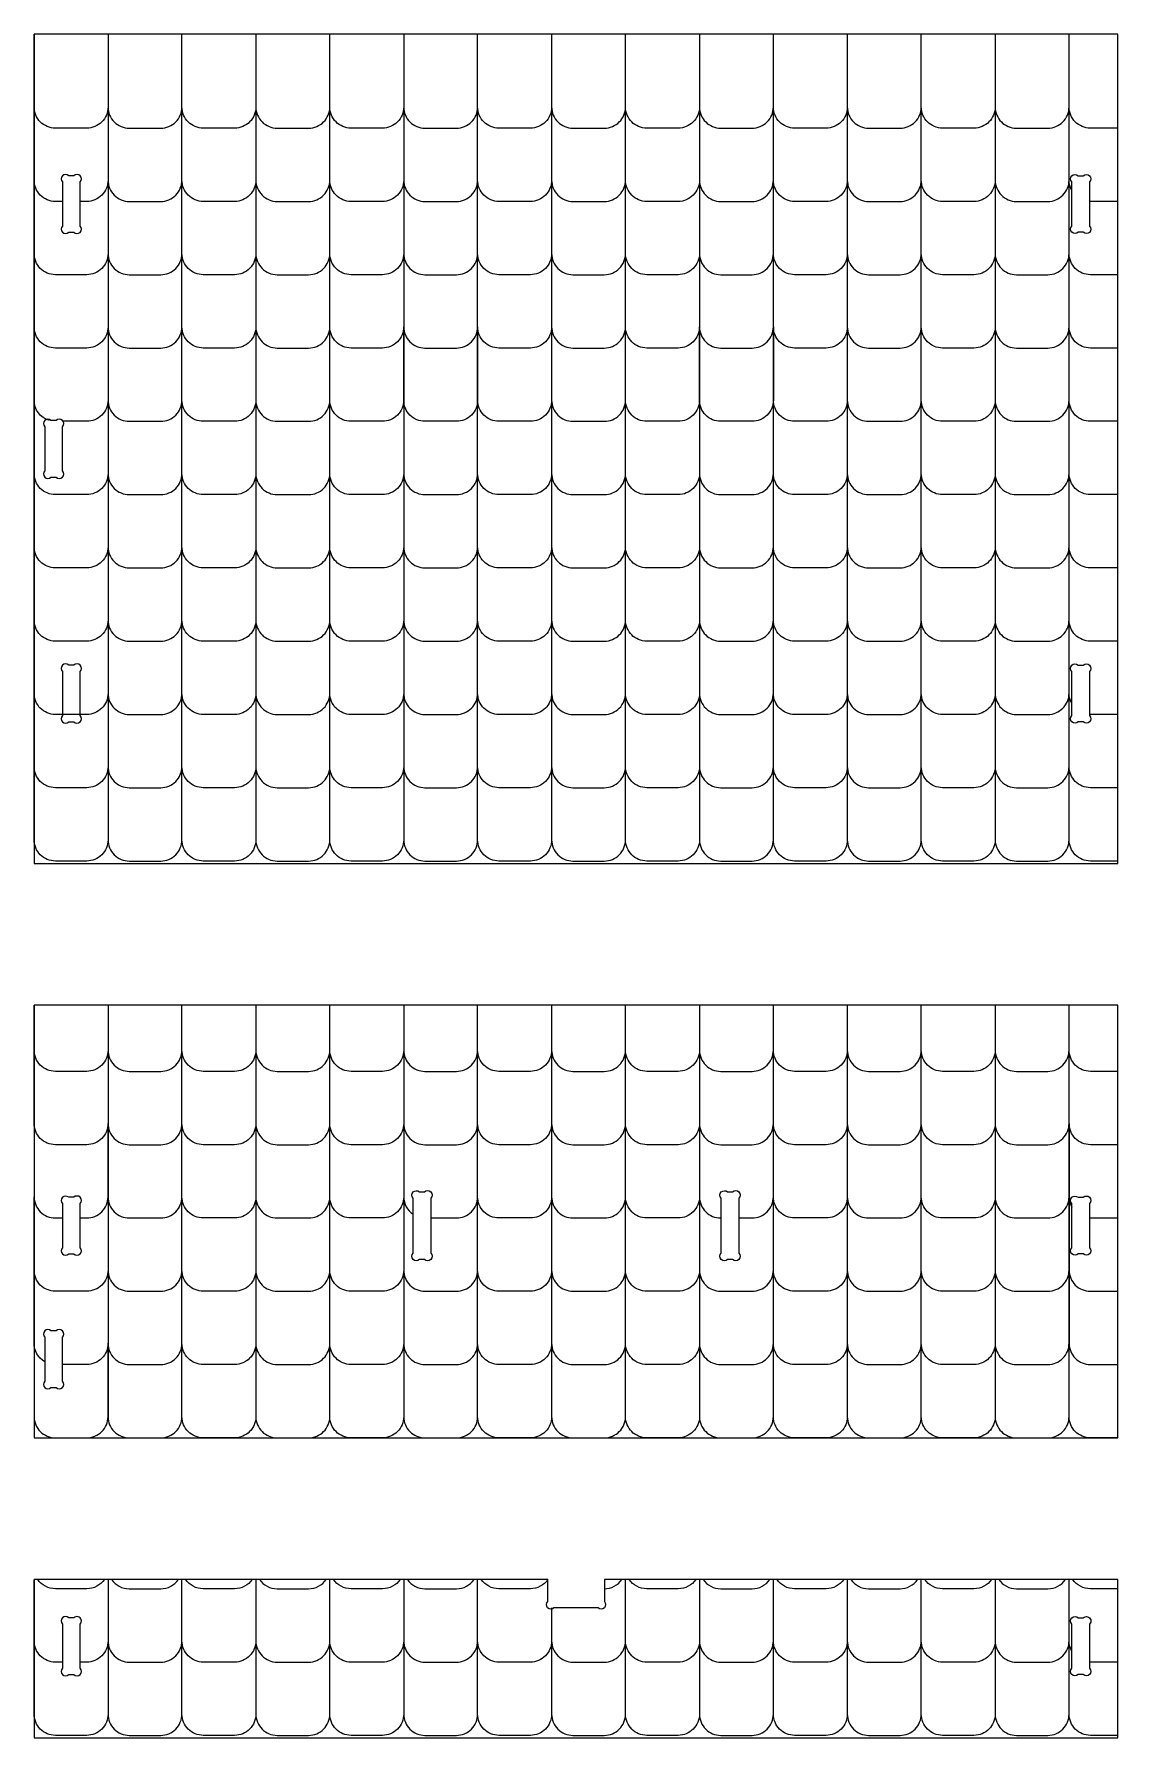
# Model space of a CAD drawing. Extents: x -452 to 1869, y 1703 to 3658.
# Drawn here: x 1083 to 1450, y 3079 to 3657 of the extents above; entities that cross this region are included whole.
import ezdxf

# ---------------------------------------------------------------- set-up
doc = ezdxf.new("R2010")
doc.units = 0
doc.header["$MEASUREMENT"] = 0
doc.layers.add('LAYER1', color=18, linetype='CONTINUOUS')

msp = doc.modelspace()

# ---------------------------------------------------------------- linework, layer by layer
at = {"layer": 'LAYER1'}
for points in [[(1108.13, 3657), (1108.13, 3632.31, -0.414214), (1100.93, 3625.11), (1090.29, 3625.11, -0.414214), (1083.09, 3632.31), (1083.09, 3657)], [(1108.13, 3657), (1108.13, 3632.31, 0.414214), (1115.33, 3625.11), (1125.98, 3625.11, 0.414214), (1133.18, 3632.31), (1133.18, 3657)], [(1158.23, 3657), (1158.23, 3632.31, -0.414214), (1151.03, 3625.11), (1140.38, 3625.11, -0.414214), (1133.18, 3632.31), (1133.18, 3657)], [(1158.23, 3657), (1158.23, 3632.31, 0.414214), (1165.43, 3625.11), (1176.08, 3625.11, 0.414214), (1183.28, 3632.31), (1183.28, 3657)], [(1208.32, 3657), (1208.32, 3632.31, -0.414214), (1201.12, 3625.11), (1190.48, 3625.11, -0.414214), (1183.28, 3632.31), (1183.28, 3657)], [(1208.32, 3657), (1208.32, 3632.31, 0.414214), (1215.52, 3625.11), (1226.17, 3625.11, 0.414214), (1233.37, 3632.31), (1233.37, 3657)], [(1258.42, 3657), (1258.42, 3632.31, -0.414214), (1251.22, 3625.11), (1240.57, 3625.11, -0.414214), (1233.37, 3632.31), (1233.37, 3657)], [(1258.42, 3657), (1258.42, 3632.31, 0.414214), (1265.62, 3625.11), (1276.27, 3625.11, 0.414214), (1283.47, 3632.31), (1283.47, 3657)], [(1308.51, 3657), (1308.51, 3632.31, -0.414214), (1301.31, 3625.11), (1290.67, 3625.11, -0.414214), (1283.47, 3632.31), (1283.47, 3657)], [(1308.51, 3657), (1308.51, 3632.31, 0.414214), (1315.71, 3625.11), (1326.36, 3625.11, 0.414214), (1333.56, 3632.31), (1333.56, 3657)], [(1358.61, 3657), (1358.61, 3632.31, -0.414214), (1351.41, 3625.11), (1340.76, 3625.11, -0.414214), (1333.56, 3632.31), (1333.56, 3657)], [(1358.61, 3657), (1358.61, 3632.31, 0.414214), (1365.81, 3625.11), (1376.46, 3625.11, 0.414214), (1383.66, 3632.31), (1383.66, 3657)], [(1408.7, 3657), (1408.7, 3632.31, -0.414214), (1401.5, 3625.11), (1390.86, 3625.11, -0.414214), (1383.66, 3632.31), (1383.66, 3657)], [(1408.7, 3657), (1408.7, 3632.31, 0.414214), (1415.9, 3625.11), (1426.55, 3625.11, 0.414214), (1433.75, 3632.31), (1433.75, 3657)], [(1450.29, 3625.11), (1440.95, 3625.11, -0.414214), (1433.75, 3632.31), (1433.75, 3657)], [(1092.69, 3600.27), (1090.29, 3600.27, -0.414214), (1083.09, 3607.47), (1083.09, 3632.31)], [(1108.13, 3632.31), (1108.13, 3607.47, -0.414214), (1100.93, 3600.27), (1098.69, 3600.27)], [(1108.13, 3632.31), (1108.13, 3607.47, 0.414214), (1115.33, 3600.27), (1125.98, 3600.27, 0.414214), (1133.18, 3607.47), (1133.18, 3632.31)], [(1158.23, 3632.31), (1158.23, 3607.47, -0.414214), (1151.03, 3600.27), (1140.38, 3600.27, -0.414214), (1133.18, 3607.47), (1133.18, 3632.31)], [(1158.23, 3632.31), (1158.23, 3607.47, 0.414214), (1165.43, 3600.27), (1176.08, 3600.27, 0.414214), (1183.28, 3607.47), (1183.28, 3632.31)], [(1208.32, 3632.31), (1208.32, 3607.47, -0.414214), (1201.12, 3600.27), (1190.48, 3600.27, -0.414214), (1183.28, 3607.47), (1183.28, 3632.31)], [(1208.32, 3632.31), (1208.32, 3607.47, 0.414214), (1215.52, 3600.27), (1226.17, 3600.27, 0.414214), (1233.37, 3607.47), (1233.37, 3632.31)], [(1258.42, 3632.31), (1258.42, 3607.47, -0.414214), (1251.22, 3600.27), (1240.57, 3600.27, -0.414214), (1233.37, 3607.47), (1233.37, 3632.31)], [(1258.42, 3632.31), (1258.42, 3607.47, 0.414214), (1265.62, 3600.27), (1276.27, 3600.27, 0.414214), (1283.47, 3607.47), (1283.47, 3632.31)], [(1308.51, 3632.31), (1308.51, 3607.47, -0.414214), (1301.31, 3600.27), (1290.67, 3600.27, -0.414214), (1283.47, 3607.47), (1283.47, 3632.31)], [(1308.51, 3632.31), (1308.51, 3607.47, 0.414214), (1315.71, 3600.27), (1326.36, 3600.27, 0.414214), (1333.56, 3607.47), (1333.56, 3632.31)], [(1358.61, 3632.31), (1358.61, 3607.47, -0.414214), (1351.41, 3600.27), (1340.76, 3600.27, -0.414214), (1333.56, 3607.47), (1333.56, 3632.31)], [(1358.61, 3632.31), (1358.61, 3607.47, 0.414214), (1365.81, 3600.27), (1376.46, 3600.27, 0.414214), (1383.66, 3607.47), (1383.66, 3632.31)], [(1408.7, 3632.31), (1408.7, 3607.47, -0.414214), (1401.5, 3600.27), (1390.86, 3600.27, -0.414214), (1383.66, 3607.47), (1383.66, 3632.31)], [(1408.7, 3632.31), (1408.7, 3607.47, 0.414214), (1415.9, 3600.27), (1426.55, 3600.27, 0.414214), (1433.75, 3607.47), (1433.75, 3632.31)], [(1434.69, 3603.93, -0.129526), (1433.75, 3607.47), (1433.75, 3632.31)], [(1108.13, 3607.47), (1108.13, 3582.63, -0.414214), (1100.93, 3575.43), (1090.29, 3575.43, -0.414214), (1083.09, 3582.63), (1083.09, 3607.47)], [(1108.13, 3607.47), (1108.13, 3582.63, 0.414214), (1115.33, 3575.43), (1125.98, 3575.43, 0.414214), (1133.18, 3582.63), (1133.18, 3607.47)], [(1158.23, 3607.47), (1158.23, 3582.63, -0.414214), (1151.03, 3575.43), (1140.38, 3575.43, -0.414214), (1133.18, 3582.63), (1133.18, 3607.47)], [(1158.23, 3607.47), (1158.23, 3582.63, 0.414214), (1165.43, 3575.43), (1176.08, 3575.43, 0.414214), (1183.28, 3582.63), (1183.28, 3607.47)], [(1208.32, 3607.47), (1208.32, 3582.63, -0.414214), (1201.12, 3575.43), (1190.48, 3575.43, -0.414214), (1183.28, 3582.63), (1183.28, 3607.47)], [(1208.32, 3607.47), (1208.32, 3582.63, 0.414214), (1215.52, 3575.43), (1226.17, 3575.43, 0.414214), (1233.37, 3582.63), (1233.37, 3607.47)], [(1258.42, 3607.47), (1258.42, 3582.63, -0.414214), (1251.22, 3575.43), (1240.57, 3575.43, -0.414214), (1233.37, 3582.63), (1233.37, 3607.47)], [(1258.42, 3607.47), (1258.42, 3582.63, 0.414214), (1265.62, 3575.43), (1276.27, 3575.43, 0.414214), (1283.47, 3582.63), (1283.47, 3607.47)], [(1308.51, 3607.47), (1308.51, 3582.63, -0.414214), (1301.31, 3575.43), (1290.67, 3575.43, -0.414214), (1283.47, 3582.63), (1283.47, 3607.47)], [(1308.51, 3607.47), (1308.51, 3582.63, 0.414214), (1315.71, 3575.43), (1326.36, 3575.43, 0.414214), (1333.56, 3582.63), (1333.56, 3607.47)], [(1358.61, 3607.47), (1358.61, 3582.63, -0.414214), (1351.41, 3575.43), (1340.76, 3575.43, -0.414214), (1333.56, 3582.63), (1333.56, 3607.47)], [(1358.61, 3607.47), (1358.61, 3582.63, 0.414214), (1365.81, 3575.43), (1376.46, 3575.43, 0.414214), (1383.66, 3582.63), (1383.66, 3607.47)], [(1408.7, 3607.47), (1408.7, 3582.63, -0.414214), (1401.5, 3575.43), (1390.86, 3575.43, -0.414214), (1383.66, 3582.63), (1383.66, 3607.47)], [(1408.7, 3607.47), (1408.7, 3582.63, 0.414214), (1415.9, 3575.43), (1426.55, 3575.43, 0.414214), (1433.75, 3582.63), (1433.75, 3607.47)], [(1450.29, 3575.43), (1440.95, 3575.43, -0.414214), (1433.75, 3582.63), (1433.75, 3607.47)], [(1450.29, 3600.27), (1440.95, 3600.27, -0.009213), (1440.69, 3600.28)], [(1108.13, 3582.63), (1108.13, 3557.79, -0.414214), (1100.93, 3550.59), (1090.29, 3550.59, -0.414214), (1083.09, 3557.79), (1083.09, 3582.63)], [(1108.13, 3582.63), (1108.13, 3557.79, 0.414214), (1115.33, 3550.59), (1125.98, 3550.59, 0.414214), (1133.18, 3557.79), (1133.18, 3582.63)], [(1158.23, 3582.63), (1158.23, 3557.79, -0.414214), (1151.03, 3550.59), (1140.38, 3550.59, -0.414214), (1133.18, 3557.79), (1133.18, 3582.63)], [(1158.23, 3582.63), (1158.23, 3557.79, 0.414214), (1165.43, 3550.59), (1176.08, 3550.59, 0.414214), (1183.28, 3557.79), (1183.28, 3582.63)], [(1208.32, 3582.63), (1208.32, 3557.79, -0.414214), (1201.12, 3550.59), (1190.48, 3550.59, -0.414214), (1183.28, 3557.79), (1183.28, 3582.63)], [(1208.32, 3582.63), (1208.32, 3557.79, 0.414214), (1215.52, 3550.59), (1226.17, 3550.59, 0.414214), (1233.37, 3557.79), (1233.37, 3582.63)], [(1258.42, 3582.63), (1258.42, 3557.79, -0.414214), (1251.22, 3550.59), (1240.57, 3550.59, -0.414214), (1233.37, 3557.79), (1233.37, 3582.63)], [(1258.42, 3582.63), (1258.42, 3557.79, 0.414214), (1265.62, 3550.59), (1276.27, 3550.59, 0.414214), (1283.47, 3557.79), (1283.47, 3582.63)], [(1308.51, 3582.63), (1308.51, 3557.79, -0.414214), (1301.31, 3550.59), (1290.67, 3550.59, -0.414214), (1283.47, 3557.79), (1283.47, 3582.63)], [(1308.51, 3582.63), (1308.51, 3557.79, 0.414214), (1315.71, 3550.59), (1326.36, 3550.59, 0.414214), (1333.56, 3557.79), (1333.56, 3582.63)], [(1358.61, 3582.63), (1358.61, 3557.79, -0.414214), (1351.41, 3550.59), (1340.76, 3550.59, -0.414214), (1333.56, 3557.79), (1333.56, 3582.63)], [(1358.61, 3582.63), (1358.61, 3557.79, 0.414214), (1365.81, 3550.59), (1376.46, 3550.59, 0.414214), (1383.66, 3557.79), (1383.66, 3582.63)], [(1408.7, 3582.63), (1408.7, 3557.79, -0.414214), (1401.5, 3550.59), (1390.86, 3550.59, -0.414214), (1383.66, 3557.79), (1383.66, 3582.63)], [(1408.7, 3582.63), (1408.7, 3557.79, 0.414214), (1415.9, 3550.59), (1426.55, 3550.59, 0.414214), (1433.75, 3557.79), (1433.75, 3582.63)], [(1450.29, 3550.59), (1440.95, 3550.59, -0.414214), (1433.75, 3557.79), (1433.75, 3582.63)], [(1088.32, 3526.03, -0.335351), (1083.09, 3532.95), (1083.09, 3557.79)], [(1108.13, 3557.79), (1108.13, 3532.95, -0.414214), (1100.93, 3525.75), (1092.69, 3525.75)], [(1108.13, 3557.79), (1108.13, 3532.95, 0.414214), (1115.33, 3525.75), (1125.98, 3525.75, 0.414214), (1133.18, 3532.95), (1133.18, 3557.79)], [(1158.23, 3557.79), (1158.23, 3532.95, -0.414214), (1151.03, 3525.75), (1140.38, 3525.75, -0.414214), (1133.18, 3532.95), (1133.18, 3557.79)], [(1158.23, 3557.79), (1158.23, 3532.95, 0.414214), (1165.43, 3525.75), (1176.08, 3525.75, 0.414214), (1183.28, 3532.95), (1183.28, 3557.79)], [(1208.32, 3557.79), (1208.32, 3532.95, -0.414214), (1201.12, 3525.75), (1190.48, 3525.75, -0.414214), (1183.28, 3532.95), (1183.28, 3557.79)], [(1233.37, 3557.79), (1233.37, 3532.95, -0.414214), (1226.17, 3525.75), (1215.52, 3525.75, -0.414214), (1208.32, 3532.95), (1208.32, 3557.79)], [(1258.42, 3557.79), (1258.42, 3532.95, -0.414214), (1251.22, 3525.75), (1240.57, 3525.75, -0.414214), (1233.37, 3532.95), (1233.37, 3557.79)], [(1258.42, 3557.79), (1258.42, 3532.95, 0.414214), (1265.62, 3525.75), (1276.27, 3525.75, 0.414214), (1283.47, 3532.95), (1283.47, 3557.79)], [(1308.51, 3557.79), (1308.51, 3532.95, -0.414214), (1301.31, 3525.75), (1290.67, 3525.75, -0.414214), (1283.47, 3532.95), (1283.47, 3557.79)], [(1333.56, 3557.79), (1333.56, 3532.95, -0.414214), (1326.36, 3525.75), (1315.71, 3525.75, -0.414214), (1308.51, 3532.95), (1308.51, 3557.79)], [(1358.61, 3557.79), (1358.61, 3532.95, -0.414214), (1351.41, 3525.75), (1340.76, 3525.75, -0.414214), (1333.56, 3532.95), (1333.56, 3557.79)], [(1358.61, 3557.79), (1358.61, 3532.95, 0.414214), (1365.81, 3525.75), (1376.46, 3525.75, 0.414214), (1383.66, 3532.95), (1383.66, 3557.79)], [(1408.7, 3557.79), (1408.7, 3532.95, -0.414214), (1401.5, 3525.75), (1390.86, 3525.75, -0.414214), (1383.66, 3532.95), (1383.66, 3557.79)], [(1408.7, 3557.79), (1408.7, 3532.95, 0.414214), (1415.9, 3525.75), (1426.55, 3525.75, 0.414214), (1433.75, 3532.95), (1433.75, 3557.79)], [(1450.29, 3525.75), (1440.95, 3525.75, -0.414214), (1433.75, 3532.95), (1433.75, 3557.79)], [(1108.13, 3532.95), (1108.13, 3508.11, -0.414214), (1100.93, 3500.91), (1090.29, 3500.91, -0.414214), (1083.09, 3508.11), (1083.09, 3532.95)], [(1108.13, 3532.95), (1108.13, 3508.11, 0.414214), (1115.33, 3500.91), (1125.98, 3500.91, 0.414214), (1133.18, 3508.11), (1133.18, 3532.95)], [(1158.23, 3532.95), (1158.23, 3508.11, -0.414214), (1151.03, 3500.91), (1140.38, 3500.91, -0.414214), (1133.18, 3508.11), (1133.18, 3532.95)], [(1158.23, 3532.95), (1158.23, 3508.11, 0.414214), (1165.43, 3500.91), (1176.08, 3500.91, 0.414214), (1183.28, 3508.11), (1183.28, 3532.95)], [(1208.32, 3532.95), (1208.32, 3508.11, -0.414214), (1201.12, 3500.91), (1190.48, 3500.91, -0.414214), (1183.28, 3508.11), (1183.28, 3532.95)], [(1208.32, 3532.95), (1208.32, 3508.11, 0.414214), (1215.52, 3500.91), (1226.17, 3500.91, 0.414214), (1233.37, 3508.11), (1233.37, 3532.95)], [(1258.42, 3532.95), (1258.42, 3508.11, -0.414214), (1251.22, 3500.91), (1240.57, 3500.91, -0.414214), (1233.37, 3508.11), (1233.37, 3532.95)], [(1258.42, 3532.95), (1258.42, 3508.11, 0.414214), (1265.62, 3500.91), (1276.27, 3500.91, 0.414214), (1283.47, 3508.11), (1283.47, 3532.95)], [(1308.51, 3532.95), (1308.51, 3508.11, -0.414214), (1301.31, 3500.91), (1290.67, 3500.91, -0.414214), (1283.47, 3508.11), (1283.47, 3532.95)], [(1308.51, 3532.95), (1308.51, 3508.11, 0.414214), (1315.71, 3500.91), (1326.36, 3500.91, 0.414214), (1333.56, 3508.11), (1333.56, 3532.95)], [(1358.61, 3532.95), (1358.61, 3508.11, -0.414214), (1351.41, 3500.91), (1340.76, 3500.91, -0.414214), (1333.56, 3508.11), (1333.56, 3532.95)], [(1358.61, 3532.95), (1358.61, 3508.11, 0.414214), (1365.81, 3500.91), (1376.46, 3500.91, 0.414214), (1383.66, 3508.11), (1383.66, 3532.95)], [(1408.7, 3532.95), (1408.7, 3508.11, -0.414214), (1401.5, 3500.91), (1390.86, 3500.91, -0.414214), (1383.66, 3508.11), (1383.66, 3532.95)], [(1408.7, 3532.95), (1408.7, 3508.11, 0.414214), (1415.9, 3500.91), (1426.55, 3500.91, 0.414214), (1433.75, 3508.11), (1433.75, 3532.95)], [(1450.29, 3500.91), (1440.95, 3500.91, -0.414214), (1433.75, 3508.11), (1433.75, 3532.95)], [(1108.13, 3508.11), (1108.13, 3483.27, -0.414214), (1100.93, 3476.07), (1090.29, 3476.07, -0.414214), (1083.09, 3483.27), (1083.09, 3508.11)], [(1108.13, 3508.11), (1108.13, 3483.27, 0.414214), (1115.33, 3476.07), (1125.98, 3476.07, 0.414214), (1133.18, 3483.27), (1133.18, 3508.11)], [(1158.23, 3508.11), (1158.23, 3483.27, -0.414214), (1151.03, 3476.07), (1140.38, 3476.07, -0.414214), (1133.18, 3483.27), (1133.18, 3508.11)], [(1158.23, 3508.11), (1158.23, 3483.27, 0.414214), (1165.43, 3476.07), (1176.08, 3476.07, 0.414214), (1183.28, 3483.27), (1183.28, 3508.11)], [(1208.32, 3508.11), (1208.32, 3483.27, -0.414214), (1201.12, 3476.07), (1190.48, 3476.07, -0.414214), (1183.28, 3483.27), (1183.28, 3508.11)], [(1208.32, 3508.11), (1208.32, 3483.27, 0.414214), (1215.52, 3476.07), (1226.17, 3476.07, 0.414214), (1233.37, 3483.27), (1233.37, 3508.11)], [(1258.42, 3508.11), (1258.42, 3483.27, -0.414214), (1251.22, 3476.07), (1240.57, 3476.07, -0.414214), (1233.37, 3483.27), (1233.37, 3508.11)], [(1258.42, 3508.11), (1258.42, 3483.27, 0.414214), (1265.62, 3476.07), (1276.27, 3476.07, 0.414214), (1283.47, 3483.27), (1283.47, 3508.11)], [(1308.51, 3508.11), (1308.51, 3483.27, -0.414214), (1301.31, 3476.07), (1290.67, 3476.07, -0.414214), (1283.47, 3483.27), (1283.47, 3508.11)], [(1308.51, 3508.11), (1308.51, 3483.27, 0.414214), (1315.71, 3476.07), (1326.36, 3476.07, 0.414214), (1333.56, 3483.27), (1333.56, 3508.11)], [(1358.61, 3508.11), (1358.61, 3483.27, -0.414214), (1351.41, 3476.07), (1340.76, 3476.07, -0.414214), (1333.56, 3483.27), (1333.56, 3508.11)], [(1358.61, 3508.11), (1358.61, 3483.27, 0.414214), (1365.81, 3476.07), (1376.46, 3476.07, 0.414214), (1383.66, 3483.27), (1383.66, 3508.11)], [(1408.7, 3508.11), (1408.7, 3483.27, -0.414214), (1401.5, 3476.07), (1390.86, 3476.07, -0.414214), (1383.66, 3483.27), (1383.66, 3508.11)], [(1408.7, 3508.11), (1408.7, 3483.27, 0.414214), (1415.9, 3476.07), (1426.55, 3476.07, 0.414214), (1433.75, 3483.27), (1433.75, 3508.11)], [(1450.29, 3476.07), (1440.95, 3476.07, -0.414214), (1433.75, 3483.27), (1433.75, 3508.11)], [(1108.13, 3483.27), (1108.13, 3458.43, -0.414214), (1100.93, 3451.23), (1090.29, 3451.23, -0.414214), (1083.09, 3458.43), (1083.09, 3483.27)], [(1108.13, 3483.27), (1108.13, 3458.43, 0.414214), (1115.33, 3451.23), (1125.98, 3451.23, 0.414214), (1133.18, 3458.43), (1133.18, 3483.27)], [(1158.23, 3483.27), (1158.23, 3458.43, -0.414214), (1151.03, 3451.23), (1140.38, 3451.23, -0.414214), (1133.18, 3458.43), (1133.18, 3483.27)], [(1158.23, 3483.27), (1158.23, 3458.43, 0.414214), (1165.43, 3451.23), (1176.08, 3451.23, 0.414214), (1183.28, 3458.43), (1183.28, 3483.27)], [(1208.32, 3483.27), (1208.32, 3458.43, -0.414214), (1201.12, 3451.23), (1190.48, 3451.23, -0.414214), (1183.28, 3458.43), (1183.28, 3483.27)], [(1208.32, 3483.27), (1208.32, 3458.43, 0.414214), (1215.52, 3451.23), (1226.17, 3451.23, 0.414214), (1233.37, 3458.43), (1233.37, 3483.27)], [(1258.42, 3483.27), (1258.42, 3458.43, -0.414214), (1251.22, 3451.23), (1240.57, 3451.23, -0.414214), (1233.37, 3458.43), (1233.37, 3483.27)], [(1258.42, 3483.27), (1258.42, 3458.43, 0.414214), (1265.62, 3451.23), (1276.27, 3451.23, 0.414214), (1283.47, 3458.43), (1283.47, 3483.27)], [(1308.51, 3483.27), (1308.51, 3458.43, -0.414214), (1301.31, 3451.23), (1290.67, 3451.23, -0.414214), (1283.47, 3458.43), (1283.47, 3483.27)], [(1308.51, 3483.27), (1308.51, 3458.43, 0.414214), (1315.71, 3451.23), (1326.36, 3451.23, 0.414214), (1333.56, 3458.43), (1333.56, 3483.27)], [(1358.61, 3483.27), (1358.61, 3458.43, -0.414214), (1351.41, 3451.23), (1340.76, 3451.23, -0.414214), (1333.56, 3458.43), (1333.56, 3483.27)], [(1358.61, 3483.27), (1358.61, 3458.43, 0.414214), (1365.81, 3451.23), (1376.46, 3451.23, 0.414214), (1383.66, 3458.43), (1383.66, 3483.27)], [(1408.7, 3483.27), (1408.7, 3458.43, -0.414214), (1401.5, 3451.23), (1390.86, 3451.23, -0.414214), (1383.66, 3458.43), (1383.66, 3483.27)], [(1408.7, 3483.27), (1408.7, 3458.43, 0.414214), (1415.9, 3451.23), (1426.55, 3451.23, 0.414214), (1433.75, 3458.43), (1433.75, 3483.27)], [(1450.29, 3451.23), (1440.95, 3451.23, -0.414214), (1433.75, 3458.43), (1433.75, 3483.27)], [(1108.13, 3458.43), (1108.13, 3433.59, -0.414214), (1100.93, 3426.39), (1090.29, 3426.39, -0.414214), (1083.09, 3433.59), (1083.09, 3458.43)], [(1108.13, 3458.43), (1108.13, 3433.59, 0.414214), (1115.33, 3426.39), (1125.98, 3426.39, 0.414214), (1133.18, 3433.59), (1133.18, 3458.43)], [(1158.23, 3458.43), (1158.23, 3433.59, -0.414214), (1151.03, 3426.39), (1140.38, 3426.39, -0.414214), (1133.18, 3433.59), (1133.18, 3458.43)], [(1158.23, 3458.43), (1158.23, 3433.59, 0.414214), (1165.43, 3426.39), (1176.08, 3426.39, 0.414214), (1183.28, 3433.59), (1183.28, 3458.43)], [(1208.32, 3458.43), (1208.32, 3433.59, -0.414214), (1201.12, 3426.39), (1190.48, 3426.39, -0.414214), (1183.28, 3433.59), (1183.28, 3458.43)], [(1208.32, 3458.43), (1208.32, 3433.59, 0.414214), (1215.52, 3426.39), (1226.17, 3426.39, 0.414214), (1233.37, 3433.59), (1233.37, 3458.43)], [(1258.42, 3458.43), (1258.42, 3433.59, -0.414214), (1251.22, 3426.39), (1240.57, 3426.39, -0.414214), (1233.37, 3433.59), (1233.37, 3458.43)], [(1258.42, 3458.43), (1258.42, 3433.59, 0.414214), (1265.62, 3426.39), (1276.27, 3426.39, 0.414214), (1283.47, 3433.59), (1283.47, 3458.43)], [(1308.51, 3458.43), (1308.51, 3433.59, -0.414214), (1301.31, 3426.39), (1290.67, 3426.39, -0.414214), (1283.47, 3433.59), (1283.47, 3458.43)], [(1308.51, 3458.43), (1308.51, 3433.59, 0.414214), (1315.71, 3426.39), (1326.36, 3426.39, 0.414214), (1333.56, 3433.59), (1333.56, 3458.43)], [(1358.61, 3458.43), (1358.61, 3433.59, -0.414214), (1351.41, 3426.39), (1340.76, 3426.39, -0.414214), (1333.56, 3433.59), (1333.56, 3458.43)], [(1358.61, 3458.43), (1358.61, 3433.59, 0.414214), (1365.81, 3426.39), (1376.46, 3426.39, 0.414214), (1383.66, 3433.59), (1383.66, 3458.43)], [(1408.7, 3458.43), (1408.7, 3433.59, -0.414214), (1401.5, 3426.39), (1390.86, 3426.39, -0.414214), (1383.66, 3433.59), (1383.66, 3458.43)], [(1408.7, 3458.43), (1408.7, 3433.59, 0.414214), (1415.9, 3426.39), (1426.55, 3426.39, 0.414214), (1433.75, 3433.59), (1433.75, 3458.43)], [(1434.69, 3430.05, -0.129526), (1433.75, 3433.59), (1433.75, 3458.43)], [(1108.13, 3433.59), (1108.13, 3408.75, -0.414214), (1100.93, 3401.55), (1090.29, 3401.55, -0.414214), (1083.09, 3408.75), (1083.09, 3433.59)], [(1108.13, 3433.59), (1108.13, 3408.75, 0.414214), (1115.33, 3401.55), (1125.98, 3401.55, 0.414214), (1133.18, 3408.75), (1133.18, 3433.59)], [(1158.23, 3433.59), (1158.23, 3408.75, -0.414214), (1151.03, 3401.55), (1140.38, 3401.55, -0.414214), (1133.18, 3408.75), (1133.18, 3433.59)], [(1158.23, 3433.59), (1158.23, 3408.75, 0.414214), (1165.43, 3401.55), (1176.08, 3401.55, 0.414214), (1183.28, 3408.75), (1183.28, 3433.59)], [(1208.32, 3433.59), (1208.32, 3408.75, -0.414214), (1201.12, 3401.55), (1190.48, 3401.55, -0.414214), (1183.28, 3408.75), (1183.28, 3433.59)], [(1208.32, 3433.59), (1208.32, 3408.75, 0.414214), (1215.52, 3401.55), (1226.17, 3401.55, 0.414214), (1233.37, 3408.75), (1233.37, 3433.59)], [(1258.42, 3433.59), (1258.42, 3408.75, -0.414214), (1251.22, 3401.55), (1240.57, 3401.55, -0.414214), (1233.37, 3408.75), (1233.37, 3433.59)], [(1258.42, 3433.59), (1258.42, 3408.75, 0.414214), (1265.62, 3401.55), (1276.27, 3401.55, 0.414214), (1283.47, 3408.75), (1283.47, 3433.59)], [(1308.51, 3433.59), (1308.51, 3408.75, -0.414214), (1301.31, 3401.55), (1290.67, 3401.55, -0.414214), (1283.47, 3408.75), (1283.47, 3433.59)], [(1308.51, 3433.59), (1308.51, 3408.75, 0.414214), (1315.71, 3401.55), (1326.36, 3401.55, 0.414214), (1333.56, 3408.75), (1333.56, 3433.59)], [(1358.61, 3433.59), (1358.61, 3408.75, -0.414214), (1351.41, 3401.55), (1340.76, 3401.55, -0.414214), (1333.56, 3408.75), (1333.56, 3433.59)], [(1358.61, 3433.59), (1358.61, 3408.75, 0.414214), (1365.81, 3401.55), (1376.46, 3401.55, 0.414214), (1383.66, 3408.75), (1383.66, 3433.59)], [(1408.7, 3433.59), (1408.7, 3408.75, -0.414214), (1401.5, 3401.55), (1390.86, 3401.55, -0.414214), (1383.66, 3408.75), (1383.66, 3433.59)], [(1408.7, 3433.59), (1408.7, 3408.75, 0.414214), (1415.9, 3401.55), (1426.55, 3401.55, 0.414214), (1433.75, 3408.75), (1433.75, 3433.59)], [(1450.29, 3401.55), (1440.95, 3401.55, -0.414214), (1433.75, 3408.75), (1433.75, 3433.59)], [(1450.29, 3426.39), (1440.95, 3426.39, -0.009213), (1440.69, 3426.4)], [(1108.13, 3408.75), (1108.13, 3383.91, -0.414214), (1100.93, 3376.71), (1090.29, 3376.71, -0.414214), (1083.09, 3383.91), (1083.09, 3408.75)], [(1108.13, 3408.75), (1108.13, 3383.91, 0.414214), (1115.33, 3376.71), (1125.98, 3376.71, 0.414214), (1133.18, 3383.91), (1133.18, 3408.75)], [(1158.23, 3408.75), (1158.23, 3383.91, -0.414214), (1151.03, 3376.71), (1140.38, 3376.71, -0.414214), (1133.18, 3383.91), (1133.18, 3408.75)], [(1158.23, 3408.75), (1158.23, 3383.91, 0.414214), (1165.43, 3376.71), (1176.08, 3376.71, 0.414214), (1183.28, 3383.91), (1183.28, 3408.75)], [(1208.32, 3408.75), (1208.32, 3383.91, -0.414214), (1201.12, 3376.71), (1190.48, 3376.71, -0.414214), (1183.28, 3383.91), (1183.28, 3408.75)], [(1208.32, 3408.75), (1208.32, 3383.91, 0.414214), (1215.52, 3376.71), (1226.17, 3376.71, 0.414214), (1233.37, 3383.91), (1233.37, 3408.75)], [(1258.42, 3408.75), (1258.42, 3383.91, -0.414214), (1251.22, 3376.71), (1240.57, 3376.71, -0.414214), (1233.37, 3383.91), (1233.37, 3408.75)], [(1258.42, 3408.75), (1258.42, 3383.91, 0.414214), (1265.62, 3376.71), (1276.27, 3376.71, 0.414214), (1283.47, 3383.91), (1283.47, 3408.75)], [(1308.51, 3408.75), (1308.51, 3383.91, -0.414214), (1301.31, 3376.71), (1290.67, 3376.71, -0.414214), (1283.47, 3383.91), (1283.47, 3408.75)], [(1308.51, 3408.75), (1308.51, 3383.91, 0.414214), (1315.71, 3376.71), (1326.36, 3376.71, 0.414214), (1333.56, 3383.91), (1333.56, 3408.75)], [(1358.61, 3408.75), (1358.61, 3383.91, -0.414214), (1351.41, 3376.71), (1340.76, 3376.71, -0.414214), (1333.56, 3383.91), (1333.56, 3408.75)], [(1358.61, 3408.75), (1358.61, 3383.91, 0.414214), (1365.81, 3376.71), (1376.46, 3376.71, 0.414214), (1383.66, 3383.91), (1383.66, 3408.75)], [(1408.7, 3408.75), (1408.7, 3383.91, -0.414214), (1401.5, 3376.71), (1390.86, 3376.71, -0.414214), (1383.66, 3383.91), (1383.66, 3408.75)], [(1408.7, 3408.75), (1408.7, 3383.91, 0.414214), (1415.9, 3376.71), (1426.55, 3376.71, 0.414214), (1433.75, 3383.91), (1433.75, 3408.75)], [(1450.29, 3376.71), (1440.95, 3376.71, -0.414214), (1433.75, 3383.91), (1433.75, 3408.75)], [(1108.13, 3327.86), (1108.13, 3312.61, -0.414214), (1100.93, 3305.41), (1090.29, 3305.41, -0.414214), (1083.09, 3312.61), (1083.09, 3327.86)], [(1108.13, 3327.86), (1108.13, 3312.61, 0.414214), (1115.33, 3305.41), (1125.98, 3305.41, 0.414214), (1133.18, 3312.61), (1133.18, 3327.86)], [(1158.23, 3327.86), (1158.23, 3312.61, -0.414214), (1151.03, 3305.41), (1140.38, 3305.41, -0.414214), (1133.18, 3312.61), (1133.18, 3327.86)], [(1158.23, 3327.86), (1158.23, 3312.61, 0.414214), (1165.43, 3305.41), (1176.08, 3305.41, 0.414214), (1183.28, 3312.61), (1183.28, 3327.86)], [(1208.32, 3327.86), (1208.32, 3312.61, -0.414214), (1201.12, 3305.41), (1190.48, 3305.41, -0.414214), (1183.28, 3312.61), (1183.28, 3327.86)], [(1208.32, 3327.86), (1208.32, 3312.61, 0.414214), (1215.52, 3305.41), (1226.17, 3305.41, 0.414214), (1233.37, 3312.61), (1233.37, 3327.86)], [(1258.42, 3327.86), (1258.42, 3312.61, -0.414214), (1251.22, 3305.41), (1240.57, 3305.41, -0.414214), (1233.37, 3312.61), (1233.37, 3327.86)], [(1258.42, 3327.86), (1258.42, 3312.61, 0.414214), (1265.62, 3305.41), (1276.27, 3305.41, 0.414214), (1283.47, 3312.61), (1283.47, 3327.86)], [(1308.51, 3327.86), (1308.51, 3312.61, -0.414214), (1301.31, 3305.41), (1290.67, 3305.41, -0.414214), (1283.47, 3312.61), (1283.47, 3327.86)], [(1308.51, 3327.86), (1308.51, 3312.61, 0.414214), (1315.71, 3305.41), (1326.36, 3305.41, 0.414214), (1333.56, 3312.61), (1333.56, 3327.86)], [(1358.61, 3327.86), (1358.61, 3312.61, -0.414214), (1351.41, 3305.41), (1340.76, 3305.41, -0.414214), (1333.56, 3312.61), (1333.56, 3327.86)], [(1358.61, 3327.86), (1358.61, 3312.61, 0.414214), (1365.81, 3305.41), (1376.46, 3305.41, 0.414214), (1383.66, 3312.61), (1383.66, 3327.86)], [(1408.7, 3327.86), (1408.7, 3312.61, -0.414214), (1401.5, 3305.41), (1390.86, 3305.41, -0.414214), (1383.66, 3312.61), (1383.66, 3327.86)], [(1408.7, 3327.86), (1408.7, 3312.61, 0.414214), (1415.9, 3305.41), (1426.55, 3305.41, 0.414214), (1433.75, 3312.61), (1433.75, 3327.86)], [(1450.29, 3305.41), (1440.95, 3305.41, -0.414214), (1433.75, 3312.61), (1433.75, 3327.86)], [(1108.13, 3312.45), (1108.13, 3287.77, -0.414214), (1100.93, 3280.57), (1090.29, 3280.57, -0.414214), (1083.09, 3287.77), (1083.09, 3312.45)], [(1108.13, 3312.45), (1108.13, 3287.77, 0.414214), (1115.33, 3280.57), (1125.98, 3280.57, 0.414214), (1133.18, 3287.77), (1133.18, 3312.45)], [(1158.23, 3312.45), (1158.23, 3287.77, -0.414214), (1151.03, 3280.57), (1140.38, 3280.57, -0.414214), (1133.18, 3287.77), (1133.18, 3312.45)], [(1158.23, 3312.45), (1158.23, 3287.77, 0.414214), (1165.43, 3280.57), (1176.08, 3280.57, 0.414214), (1183.28, 3287.77), (1183.28, 3312.45)], [(1208.32, 3312.45), (1208.32, 3287.77, -0.414214), (1201.12, 3280.57), (1190.48, 3280.57, -0.414214), (1183.28, 3287.77), (1183.28, 3312.45)], [(1208.32, 3312.45), (1208.32, 3287.77, 0.414214), (1215.52, 3280.57), (1226.17, 3280.57, 0.414214), (1233.37, 3287.77), (1233.37, 3312.45)], [(1258.42, 3312.45), (1258.42, 3287.77, -0.414214), (1251.22, 3280.57), (1240.57, 3280.57, -0.414214), (1233.37, 3287.77), (1233.37, 3312.45)], [(1258.42, 3312.45), (1258.42, 3287.77, 0.414214), (1265.62, 3280.57), (1276.27, 3280.57, 0.414214), (1283.47, 3287.77), (1283.47, 3312.45)], [(1308.51, 3312.45), (1308.51, 3287.77, -0.414214), (1301.31, 3280.57), (1290.67, 3280.57, -0.414214), (1283.47, 3287.77), (1283.47, 3312.45)], [(1308.51, 3312.45), (1308.51, 3287.77, 0.414214), (1315.71, 3280.57), (1326.36, 3280.57, 0.414214), (1333.56, 3287.77), (1333.56, 3312.45)], [(1358.61, 3312.45), (1358.61, 3287.77, -0.414214), (1351.41, 3280.57), (1340.76, 3280.57, -0.414214), (1333.56, 3287.77), (1333.56, 3312.45)], [(1358.61, 3312.45), (1358.61, 3287.77, 0.414214), (1365.81, 3280.57), (1376.46, 3280.57, 0.414214), (1383.66, 3287.77), (1383.66, 3312.45)], [(1408.7, 3312.45), (1408.7, 3287.77, -0.414214), (1401.5, 3280.57), (1390.86, 3280.57, -0.414214), (1383.66, 3287.77), (1383.66, 3312.45)], [(1408.7, 3312.45), (1408.7, 3287.77, 0.414214), (1415.9, 3280.57), (1426.55, 3280.57, 0.414214), (1433.75, 3287.77), (1433.75, 3312.45)], [(1450.29, 3280.57), (1440.95, 3280.57, -0.414214), (1433.75, 3287.77), (1433.75, 3312.45)], [(1083.09, 3287.77), (1083.09, 3262.93, 0.414214), (1090.29, 3255.73), (1092.69, 3255.73)], [(1098.69, 3255.73), (1100.93, 3255.73, 0.414214), (1108.13, 3262.93), (1108.13, 3287.77)], [(1108.13, 3287.77), (1108.13, 3262.93, 0.414214), (1115.33, 3255.73), (1125.98, 3255.73, 0.414214), (1133.18, 3262.93), (1133.18, 3287.77)], [(1158.23, 3287.77), (1158.23, 3262.93, -0.414214), (1151.03, 3255.73), (1140.38, 3255.73, -0.414214), (1133.18, 3262.93), (1133.18, 3287.77)], [(1158.23, 3287.77), (1158.23, 3262.93, 0.414214), (1165.43, 3255.73), (1176.08, 3255.73, 0.414214), (1183.28, 3262.93), (1183.28, 3287.77)], [(1208.32, 3287.77), (1208.32, 3262.93, -0.414214), (1201.12, 3255.73), (1190.48, 3255.73, -0.414214), (1183.28, 3262.93), (1183.28, 3287.77)], [(1208.32, 3287.77), (1208.32, 3262.93, 0.24882), (1211.49, 3256.97)], [(1217.47, 3255.73), (1226.17, 3255.73, 0.414214), (1233.37, 3262.93), (1233.37, 3287.77)], [(1258.42, 3287.77), (1258.42, 3262.93, -0.414214), (1251.22, 3255.73), (1240.57, 3255.73, -0.414214), (1233.37, 3262.93), (1233.37, 3287.77)], [(1258.42, 3287.77), (1258.42, 3262.93, 0.414214), (1265.62, 3255.73), (1276.27, 3255.73, 0.414214), (1283.47, 3262.93), (1283.47, 3287.77)], [(1308.51, 3287.77), (1308.51, 3262.93, -0.414214), (1301.31, 3255.73), (1290.67, 3255.73, -0.414214), (1283.47, 3262.93), (1283.47, 3287.77)], [(1308.51, 3287.77), (1308.51, 3262.93, 0.414214), (1315.71, 3255.73), (1315.89, 3255.73)], [(1321.89, 3255.73), (1326.36, 3255.73, 0.414214), (1333.56, 3262.93), (1333.56, 3287.77)], [(1358.61, 3287.77), (1358.61, 3262.93, -0.414214), (1351.41, 3255.73), (1340.76, 3255.73, -0.414214), (1333.56, 3262.93), (1333.56, 3287.77)], [(1358.61, 3287.77), (1358.61, 3262.93, 0.414214), (1365.81, 3255.73), (1376.46, 3255.73, 0.414214), (1383.66, 3262.93), (1383.66, 3287.77)], [(1408.7, 3287.77), (1408.7, 3262.93, -0.414214), (1401.5, 3255.73), (1390.86, 3255.73, -0.414214), (1383.66, 3262.93), (1383.66, 3287.77)], [(1408.7, 3287.77), (1408.7, 3262.93, 0.414214), (1415.9, 3255.73), (1426.55, 3255.73, 0.414214), (1433.75, 3262.93), (1433.75, 3287.77)], [(1433.75, 3287.77), (1433.75, 3262.93, 0.129526), (1434.69, 3259.38)], [(1108.13, 3262.93), (1108.13, 3238.09, -0.414214), (1100.93, 3230.89), (1090.29, 3230.89, -0.414214), (1083.09, 3238.09), (1083.09, 3262.93)], [(1108.13, 3262.93), (1108.13, 3238.09, 0.414214), (1115.33, 3230.89), (1125.98, 3230.89, 0.414214), (1133.18, 3238.09), (1133.18, 3262.93)], [(1158.23, 3262.93), (1158.23, 3238.09, -0.414214), (1151.03, 3230.89), (1140.38, 3230.89, -0.414214), (1133.18, 3238.09), (1133.18, 3262.93)], [(1158.23, 3262.93), (1158.23, 3238.09, 0.414214), (1165.43, 3230.89), (1176.08, 3230.89, 0.414214), (1183.28, 3238.09), (1183.28, 3262.93)], [(1208.32, 3262.93), (1208.32, 3238.09, -0.414214), (1201.12, 3230.89), (1190.48, 3230.89, -0.414214), (1183.28, 3238.09), (1183.28, 3262.93)], [(1208.32, 3262.93), (1208.32, 3238.09, 0.414214), (1215.52, 3230.89), (1226.17, 3230.89, 0.414214), (1233.37, 3238.09), (1233.37, 3262.93)], [(1258.42, 3262.93), (1258.42, 3238.09, -0.414214), (1251.22, 3230.89), (1240.57, 3230.89, -0.414214), (1233.37, 3238.09), (1233.37, 3262.93)], [(1258.42, 3262.93), (1258.42, 3238.09, 0.414214), (1265.62, 3230.89), (1276.27, 3230.89, 0.414214), (1283.47, 3238.09), (1283.47, 3262.93)], [(1308.51, 3262.93), (1308.51, 3238.09, -0.414214), (1301.31, 3230.89), (1290.67, 3230.89, -0.414214), (1283.47, 3238.09), (1283.47, 3262.93)], [(1308.51, 3262.93), (1308.51, 3238.09, 0.414214), (1315.71, 3230.89), (1326.36, 3230.89, 0.414214), (1333.56, 3238.09), (1333.56, 3262.93)], [(1358.61, 3262.93), (1358.61, 3238.09, -0.414214), (1351.41, 3230.89), (1340.76, 3230.89, -0.414214), (1333.56, 3238.09), (1333.56, 3262.93)], [(1358.61, 3262.93), (1358.61, 3238.09, 0.414214), (1365.81, 3230.89), (1376.46, 3230.89, 0.414214), (1383.66, 3238.09), (1383.66, 3262.93)], [(1408.7, 3262.93), (1408.7, 3238.09, -0.414214), (1401.5, 3230.89), (1390.86, 3230.89, -0.414214), (1383.66, 3238.09), (1383.66, 3262.93)], [(1408.7, 3262.93), (1408.7, 3238.09, 0.414214), (1415.9, 3230.89), (1426.55, 3230.89, 0.414214), (1433.75, 3238.09), (1433.75, 3262.93)], [(1433.75, 3262.93), (1433.75, 3238.09, 0.414214), (1440.95, 3230.89), (1450.29, 3230.89)], [(1440.69, 3255.74, 0.009213), (1440.95, 3255.73), (1450.29, 3255.73)], [(1086.69, 3207.02, -0.267949), (1083.09, 3213.25), (1083.09, 3238.09)], [(1108.13, 3238.09), (1108.13, 3213.25, -0.414214), (1100.93, 3206.05), (1092.69, 3206.05)], [(1108.13, 3238.09), (1108.13, 3213.25, 0.414214), (1115.33, 3206.05), (1125.98, 3206.05, 0.414214), (1133.18, 3213.25), (1133.18, 3238.09)], [(1158.23, 3238.09), (1158.23, 3213.25, -0.414214), (1151.03, 3206.05), (1140.38, 3206.05, -0.414214), (1133.18, 3213.25), (1133.18, 3238.09)], [(1158.23, 3238.09), (1158.23, 3213.25, 0.414214), (1165.43, 3206.05), (1176.08, 3206.05, 0.414214), (1183.28, 3213.25), (1183.28, 3238.09)], [(1208.32, 3238.09), (1208.32, 3213.25, -0.414214), (1201.12, 3206.05), (1190.48, 3206.05, -0.414214), (1183.28, 3213.25), (1183.28, 3238.09)], [(1208.32, 3238.09), (1208.32, 3213.25, 0.414214), (1215.52, 3206.05), (1226.17, 3206.05, 0.414214), (1233.37, 3213.25), (1233.37, 3238.09)], [(1258.42, 3238.09), (1258.42, 3213.25, -0.414214), (1251.22, 3206.05), (1240.57, 3206.05, -0.414214), (1233.37, 3213.25), (1233.37, 3238.09)], [(1258.42, 3238.09), (1258.42, 3213.25, 0.414214), (1265.62, 3206.05), (1276.27, 3206.05, 0.414214), (1283.47, 3213.25), (1283.47, 3238.09)], [(1308.51, 3238.09), (1308.51, 3213.25, -0.414214), (1301.31, 3206.05), (1290.67, 3206.05, -0.414214), (1283.47, 3213.25), (1283.47, 3238.09)], [(1308.51, 3238.09), (1308.51, 3213.25, 0.414214), (1315.71, 3206.05), (1326.36, 3206.05, 0.414214), (1333.56, 3213.25), (1333.56, 3238.09)], [(1358.61, 3238.09), (1358.61, 3213.25, -0.414214), (1351.41, 3206.05), (1340.76, 3206.05, -0.414214), (1333.56, 3213.25), (1333.56, 3238.09)], [(1358.61, 3238.09), (1358.61, 3213.25, 0.414214), (1365.81, 3206.05), (1376.46, 3206.05, 0.414214), (1383.66, 3213.25), (1383.66, 3238.09)], [(1408.7, 3238.09), (1408.7, 3213.25, -0.414214), (1401.5, 3206.05), (1390.86, 3206.05, -0.414214), (1383.66, 3213.25), (1383.66, 3238.09)], [(1408.7, 3238.09), (1408.7, 3213.25, 0.414214), (1415.9, 3206.05), (1426.55, 3206.05, 0.414214), (1433.75, 3213.25), (1433.75, 3238.09)], [(1433.75, 3238.09), (1433.75, 3213.25, 0.414214), (1440.95, 3206.05), (1450.29, 3206.05)], [(1083.09, 3213.25), (1083.09, 3188.41, 0.414214), (1090.29, 3181.21), (1100.93, 3181.21, 0.414214), (1108.13, 3188.41), (1108.13, 3213.25)], [(1108.13, 3213.25), (1108.13, 3188.41, 0.414214), (1115.33, 3181.21), (1125.98, 3181.21, 0.414214), (1133.18, 3188.41), (1133.18, 3213.25)], [(1158.23, 3213.25), (1158.23, 3188.41, -0.414214), (1151.03, 3181.21), (1140.38, 3181.21, -0.414214), (1133.18, 3188.41), (1133.18, 3213.25)], [(1158.23, 3213.25), (1158.23, 3188.41, 0.414214), (1165.43, 3181.21), (1176.08, 3181.21, 0.414214), (1183.28, 3188.41), (1183.28, 3213.25)], [(1208.32, 3213.25), (1208.32, 3188.41, -0.414214), (1201.12, 3181.21), (1190.48, 3181.21, -0.414214), (1183.28, 3188.41), (1183.28, 3213.25)], [(1208.32, 3213.25), (1208.32, 3188.41, 0.414214), (1215.52, 3181.21), (1226.17, 3181.21, 0.414214), (1233.37, 3188.41), (1233.37, 3213.25)], [(1258.42, 3213.25), (1258.42, 3188.41, -0.414214), (1251.22, 3181.21), (1240.57, 3181.21, -0.414214), (1233.37, 3188.41), (1233.37, 3213.25)], [(1258.42, 3213.25), (1258.42, 3188.41, 0.414214), (1265.62, 3181.21), (1276.27, 3181.21, 0.414214), (1283.47, 3188.41), (1283.47, 3213.25)], [(1308.51, 3213.25), (1308.51, 3188.41, -0.414214), (1301.31, 3181.21), (1290.67, 3181.21, -0.414214), (1283.47, 3188.41), (1283.47, 3213.25)], [(1308.51, 3213.25), (1308.51, 3188.41, 0.414214), (1315.71, 3181.21), (1326.36, 3181.21, 0.414214), (1333.56, 3188.41), (1333.56, 3213.25)], [(1358.61, 3213.25), (1358.61, 3188.41, -0.414214), (1351.41, 3181.21), (1340.76, 3181.21, -0.414214), (1333.56, 3188.41), (1333.56, 3213.25)], [(1358.61, 3213.25), (1358.61, 3188.41, 0.414214), (1365.81, 3181.21), (1376.46, 3181.21, 0.414214), (1383.66, 3188.41), (1383.66, 3213.25)], [(1408.7, 3213.25), (1408.7, 3188.41, -0.414214), (1401.5, 3181.21), (1390.86, 3181.21, -0.414214), (1383.66, 3188.41), (1383.66, 3213.25)], [(1408.7, 3213.25), (1408.7, 3188.41, 0.414214), (1415.9, 3181.21), (1426.55, 3181.21, 0.414214), (1433.75, 3188.41), (1433.75, 3213.25)], [(1450.29, 3181.21), (1440.95, 3181.21, -0.414214), (1433.75, 3188.41), (1433.75, 3213.25)], [(1092.69, 3105.19), (1090.29, 3105.19, -0.414214), (1083.09, 3112.39), (1083.09, 3133.21)], [(1106.91, 3133.21, -0.249738), (1100.93, 3130.03), (1090.29, 3130.03, -0.249738), (1084.31, 3133.21)], [(1108.13, 3133.21), (1108.13, 3112.39, -0.414214), (1100.93, 3105.19), (1098.69, 3105.19)], [(1108.13, 3133.21), (1108.13, 3112.39, 0.414214), (1115.33, 3105.19), (1125.98, 3105.19, 0.414214), (1133.18, 3112.39), (1133.18, 3133.21)], [(1109.36, 3133.21, 0.249738), (1115.33, 3130.03), (1125.98, 3130.03, 0.249738), (1131.96, 3133.21)], [(1158.23, 3133.21), (1158.23, 3112.39, -0.414214), (1151.03, 3105.19), (1140.38, 3105.19, -0.414214), (1133.18, 3112.39), (1133.18, 3133.21)], [(1157, 3133.21, -0.249738), (1151.03, 3130.03), (1140.38, 3130.03, -0.249738), (1134.41, 3133.21)], [(1158.23, 3133.21), (1158.23, 3112.39, 0.414214), (1165.43, 3105.19), (1176.08, 3105.19, 0.414214), (1183.28, 3112.39), (1183.28, 3133.21)], [(1159.45, 3133.21, 0.249738), (1165.43, 3130.03), (1176.08, 3130.03, 0.249738), (1182.05, 3133.21)], [(1208.32, 3133.21), (1208.32, 3112.39, -0.414214), (1201.12, 3105.19), (1190.48, 3105.19, -0.414214), (1183.28, 3112.39), (1183.28, 3133.21)], [(1207.1, 3133.21, -0.249738), (1201.12, 3130.03), (1190.48, 3130.03, -0.249738), (1184.5, 3133.21)], [(1208.32, 3133.21), (1208.32, 3112.39, 0.414214), (1215.52, 3105.19), (1226.17, 3105.19, 0.414214), (1233.37, 3112.39), (1233.37, 3133.21)], [(1209.55, 3133.21, 0.249738), (1215.52, 3130.03), (1226.17, 3130.03, 0.249738), (1232.15, 3133.21)], [(1258.42, 3123.61), (1258.42, 3112.39, -0.414214), (1251.22, 3105.19), (1240.57, 3105.19, -0.414214), (1233.37, 3112.39), (1233.37, 3133.21)], [(1257.19, 3133.21, -0.249738), (1251.22, 3130.03), (1240.57, 3130.03, -0.249738), (1234.6, 3133.21)], [(1258.42, 3123.61), (1258.42, 3112.39, 0.414214), (1265.62, 3105.19), (1276.27, 3105.19, 0.414214), (1283.47, 3112.39), (1283.47, 3133.21)], [(1276.29, 3130.03, 0.249006), (1282.24, 3133.21)], [(1308.51, 3133.21), (1308.51, 3112.39, -0.414214), (1301.31, 3105.19), (1290.67, 3105.19, -0.414214), (1283.47, 3112.39), (1283.47, 3133.21)], [(1307.29, 3133.21, -0.249738), (1301.31, 3130.03), (1290.67, 3130.03, -0.249738), (1284.69, 3133.21)], [(1308.51, 3133.21), (1308.51, 3112.39, 0.414214), (1315.71, 3105.19), (1326.36, 3105.19, 0.414214), (1333.56, 3112.39), (1333.56, 3133.21)], [(1309.74, 3133.21, 0.249738), (1315.71, 3130.03), (1326.36, 3130.03, 0.249738), (1332.34, 3133.21)], [(1358.61, 3133.21), (1358.61, 3112.39, -0.414214), (1351.41, 3105.19), (1340.76, 3105.19, -0.414214), (1333.56, 3112.39), (1333.56, 3133.21)], [(1357.38, 3133.21, -0.249738), (1351.41, 3130.03), (1340.76, 3130.03, -0.249738), (1334.79, 3133.21)], [(1358.61, 3133.21), (1358.61, 3112.39, 0.414214), (1365.81, 3105.19), (1376.46, 3105.19, 0.414214), (1383.66, 3112.39), (1383.66, 3133.21)], [(1359.83, 3133.21, 0.249738), (1365.81, 3130.03), (1376.46, 3130.03, 0.249738), (1382.43, 3133.21)], [(1408.7, 3133.21), (1408.7, 3112.39, -0.414214), (1401.5, 3105.19), (1390.86, 3105.19, -0.414214), (1383.66, 3112.39), (1383.66, 3133.21)], [(1407.48, 3133.21, -0.249738), (1401.5, 3130.03), (1390.86, 3130.03, -0.249738), (1384.88, 3133.21)], [(1408.7, 3133.21), (1408.7, 3112.39, 0.414214), (1415.9, 3105.19), (1426.55, 3105.19, 0.414214), (1433.75, 3112.39), (1433.75, 3133.21)], [(1409.93, 3133.21, 0.249738), (1415.9, 3130.03), (1426.55, 3130.03, 0.249738), (1432.53, 3133.21)], [(1434.69, 3108.84, -0.129526), (1433.75, 3112.39), (1433.75, 3133.21)], [(1450.29, 3130.03), (1440.95, 3130.03, -0.249738), (1434.98, 3133.21)], [(1108.13, 3112.39), (1108.13, 3087.55, -0.414214), (1100.93, 3080.35), (1090.29, 3080.35, -0.414214), (1083.09, 3087.55), (1083.09, 3112.39)], [(1108.13, 3112.39), (1108.13, 3087.55, 0.414214), (1115.33, 3080.35), (1125.98, 3080.35, 0.414214), (1133.18, 3087.55), (1133.18, 3112.39)], [(1158.23, 3112.39), (1158.23, 3087.55, -0.414214), (1151.03, 3080.35), (1140.38, 3080.35, -0.414214), (1133.18, 3087.55), (1133.18, 3112.39)], [(1158.23, 3112.39), (1158.23, 3087.55, 0.414214), (1165.43, 3080.35), (1176.08, 3080.35, 0.414214), (1183.28, 3087.55), (1183.28, 3112.39)], [(1208.32, 3112.39), (1208.32, 3087.55, -0.414214), (1201.12, 3080.35), (1190.48, 3080.35, -0.414214), (1183.28, 3087.55), (1183.28, 3112.39)], [(1208.32, 3112.39), (1208.32, 3087.55, 0.414214), (1215.52, 3080.35), (1226.17, 3080.35, 0.414214), (1233.37, 3087.55), (1233.37, 3112.39)], [(1258.42, 3112.39), (1258.42, 3087.55, -0.414214), (1251.22, 3080.35), (1240.57, 3080.35, -0.414214), (1233.37, 3087.55), (1233.37, 3112.39)], [(1258.42, 3112.39), (1258.42, 3087.55, 0.414214), (1265.62, 3080.35), (1276.27, 3080.35, 0.414214), (1283.47, 3087.55), (1283.47, 3112.39)], [(1308.51, 3112.39), (1308.51, 3087.55, -0.414214), (1301.31, 3080.35), (1290.67, 3080.35, -0.414214), (1283.47, 3087.55), (1283.47, 3112.39)], [(1308.51, 3112.39), (1308.51, 3087.55, 0.414214), (1315.71, 3080.35), (1326.36, 3080.35, 0.414214), (1333.56, 3087.55), (1333.56, 3112.39)], [(1358.61, 3112.39), (1358.61, 3087.55, -0.414214), (1351.41, 3080.35), (1340.76, 3080.35, -0.414214), (1333.56, 3087.55), (1333.56, 3112.39)], [(1358.61, 3112.39), (1358.61, 3087.55, 0.414214), (1365.81, 3080.35), (1376.46, 3080.35, 0.414214), (1383.66, 3087.55), (1383.66, 3112.39)], [(1408.7, 3112.39), (1408.7, 3087.55, -0.414214), (1401.5, 3080.35), (1390.86, 3080.35, -0.414214), (1383.66, 3087.55), (1383.66, 3112.39)], [(1408.7, 3112.39), (1408.7, 3087.55, 0.414214), (1415.9, 3080.35), (1426.55, 3080.35, 0.414214), (1433.75, 3087.55), (1433.75, 3112.39)], [(1450.29, 3080.35), (1440.95, 3080.35, -0.414214), (1433.75, 3087.55), (1433.75, 3112.39)], [(1450.29, 3105.19), (1440.95, 3105.19, -0.009213), (1440.69, 3105.19)]]:
    msp.add_lwpolyline(points, format="xyb", dxfattribs=at)
for points in [[(1450.29, 3657), (1083.09, 3657), (1083.09, 3375.86), (1450.29, 3375.86)], [(1450.29, 3327.86), (1083.09, 3327.86), (1083.09, 3181.21), (1450.29, 3181.21)]]:
    msp.add_lwpolyline(points, close=True, dxfattribs=at)
for points in [[(1096.56, 3609), (1094.81, 3609, 1), (1092.69, 3606.87), (1092.69, 3591.92, 1), (1094.81, 3589.8), (1096.56, 3589.8, 1), (1098.69, 3591.92), (1098.69, 3606.87, 1)], [(1436.81, 3609), (1438.56, 3609, -1), (1440.69, 3606.87), (1440.69, 3591.92, -1), (1438.56, 3589.8), (1436.81, 3589.8, -1), (1434.69, 3591.92), (1434.69, 3606.87, -1)], [(1086.69, 3523.9), (1086.69, 3508.95, 1), (1088.81, 3506.83), (1090.56, 3506.83, 1), (1092.69, 3508.95), (1092.69, 3523.9, 1), (1090.56, 3526.03), (1088.81, 3526.03, 1)], [(1092.69, 3440.93), (1092.69, 3425.98, 1), (1094.81, 3423.86), (1096.56, 3423.86, 1), (1098.69, 3425.98), (1098.69, 3440.93, 1), (1096.56, 3443.06), (1094.81, 3443.06, 1)], [(1436.81, 3443.06), (1438.56, 3443.06, -1), (1440.69, 3440.93), (1440.69, 3425.98, -1), (1438.56, 3423.86), (1436.81, 3423.86, -1), (1434.69, 3425.98), (1434.69, 3440.93, -1)], [(1092.69, 3260.6), (1092.69, 3245.65, 1), (1094.81, 3243.53), (1096.56, 3243.53, 1), (1098.69, 3245.65), (1098.69, 3260.6, 1), (1096.56, 3262.73), (1094.81, 3262.73, 1)], [(1217.49, 3262.41), (1217.49, 3243.81, -1), (1215.36, 3241.69), (1213.61, 3241.69, -1), (1211.49, 3243.81), (1211.49, 3262.41, -1), (1213.61, 3264.54), (1215.36, 3264.54, -1)], [(1321.89, 3262.41), (1321.89, 3243.81, -1), (1319.76, 3241.69), (1318.01, 3241.69, -1), (1315.89, 3243.81), (1315.89, 3262.41, -1), (1318.01, 3264.54), (1319.76, 3264.54, -1)], [(1436.81, 3262.73), (1438.56, 3262.73, -1), (1440.69, 3260.6), (1440.69, 3245.65, -1), (1438.56, 3243.53), (1436.81, 3243.53, -1), (1434.69, 3245.65), (1434.69, 3260.6, -1)], [(1086.69, 3215.33), (1086.69, 3200.38, 1), (1088.81, 3198.26), (1090.56, 3198.26, 1), (1092.69, 3200.38), (1092.69, 3215.33, 1), (1090.56, 3217.46), (1088.81, 3217.46, 1)], [(1276.29, 3133.21), (1276.29, 3125.74, -1), (1274.16, 3123.61), (1259.21, 3123.61, -1), (1257.09, 3125.74), (1257.09, 3133.21), (1083.09, 3133.21), (1083.09, 3079.49), (1450.29, 3079.49), (1450.29, 3133.21)], [(1092.69, 3118.07), (1092.69, 3103.12, 1), (1094.81, 3100.99), (1096.56, 3100.99, 1), (1098.69, 3103.12), (1098.69, 3118.07, 1), (1096.56, 3120.19), (1094.81, 3120.19, 1)], [(1436.81, 3120.19), (1438.56, 3120.19, -1), (1440.69, 3118.07), (1440.69, 3103.12, -1), (1438.56, 3100.99), (1436.81, 3100.99, -1), (1434.69, 3103.12), (1434.69, 3118.07, -1)]]:
    msp.add_lwpolyline(points, format="xyb", close=True, dxfattribs=at)

doc.saveas('drawing.dxf')
